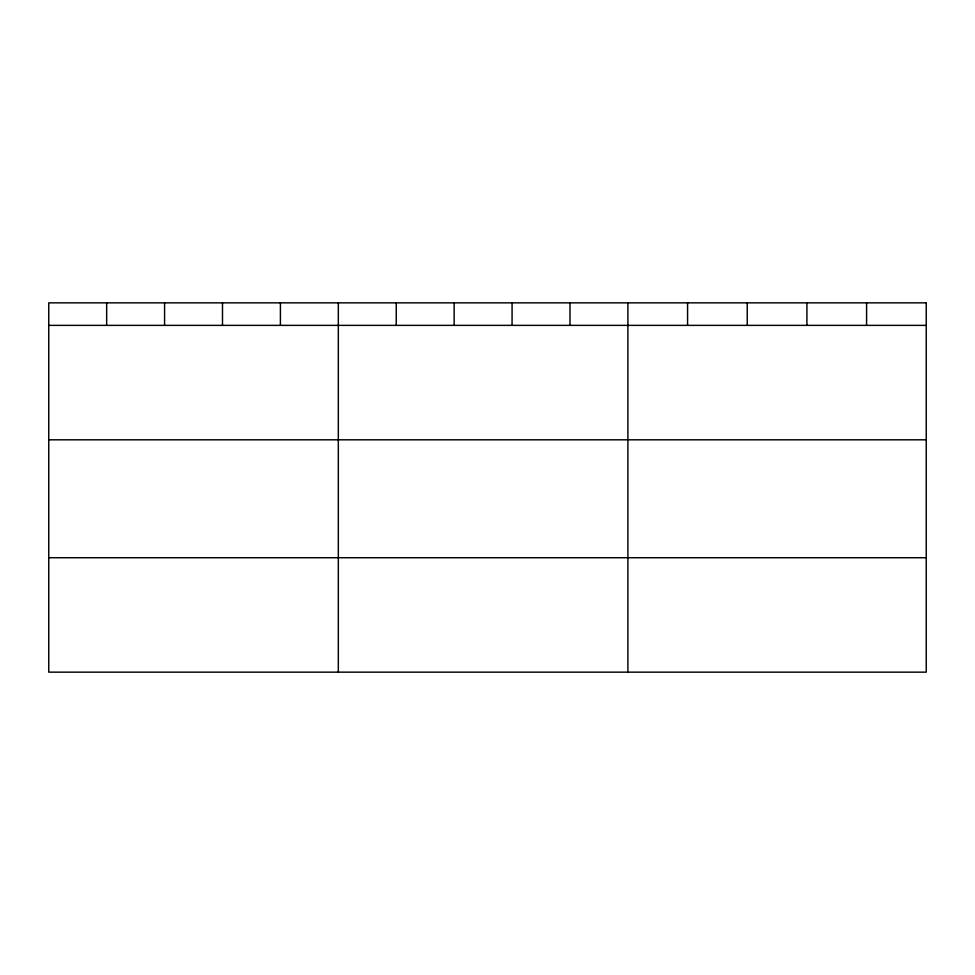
<?xml version="1.0" encoding="UTF-8"?>
<svg xmlns="http://www.w3.org/2000/svg" width="975" height="975" viewBox="0 0 975 975"><rect width="100%" height="100%" fill="white"/><g stroke="black" fill="none" stroke-linecap="round" stroke-linejoin="round"><path stroke-width="1.46" d="M48.75 325.37L926.25 325.37M48.75 439.81L926.25 439.81M48.75 557.724L926.25 557.724M866.58 302.847L866.58 325.37M806.91 302.847L806.91 325.37M747.24 302.847L747.24 325.37M687.57 302.847L687.57 325.37M627.9 302.847L627.9 672.153M569.985 302.847L569.985 325.37M512.07 302.847L512.07 325.37M454.155 302.847L454.155 325.37M396.24 302.847L396.24 325.37M338.325 302.847L338.325 672.153M280.41 302.847L280.41 325.37M222.495 302.847L222.495 325.37M164.58 302.847L164.58 325.37M106.665 302.847L106.665 325.37M926.25 302.847L48.75 302.847L48.75 672.153L926.25 672.153L926.25 302.847"/></g></svg>
